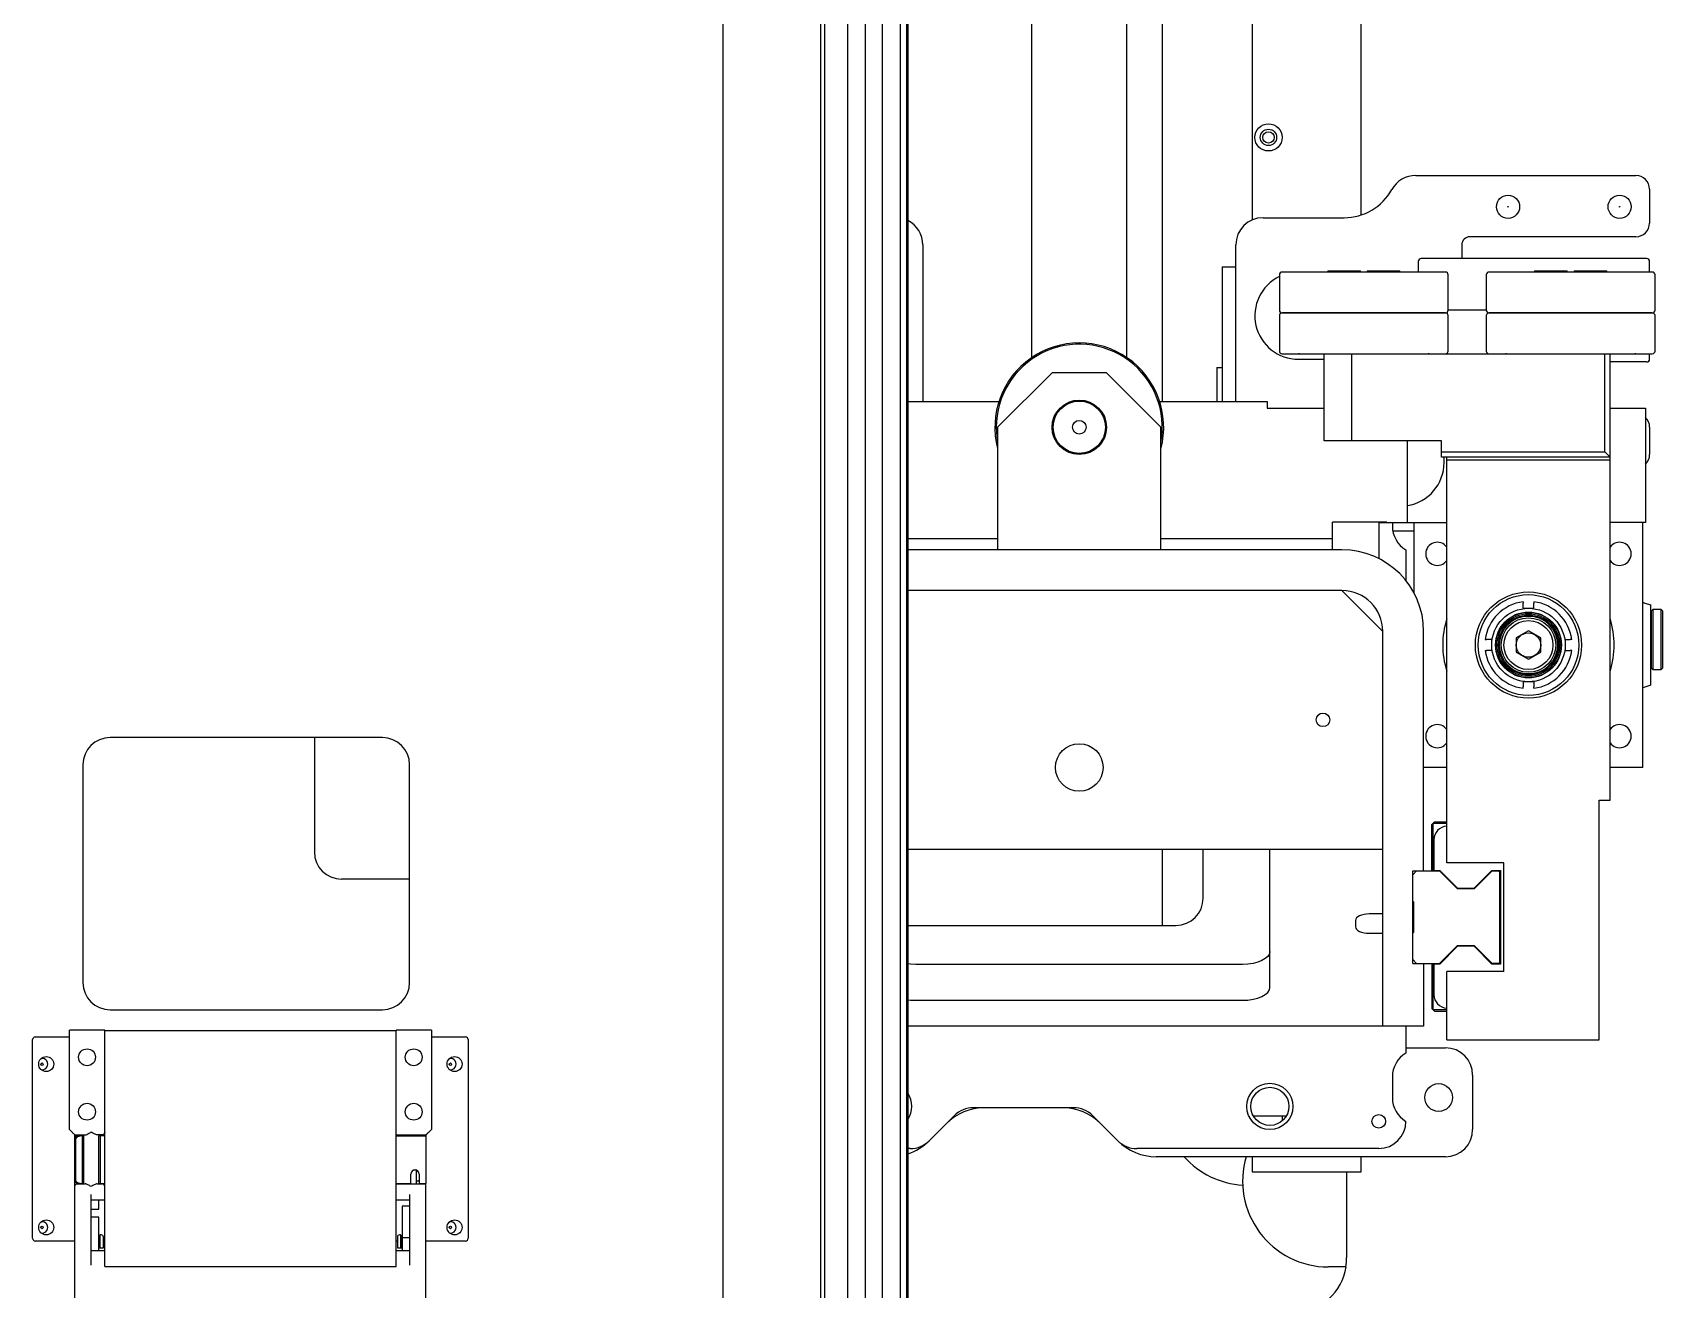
# Model space of a CAD drawing. Header units: inches. Extents: x -347369 to -260369, y 119522 to 149869.
# Drawn here: x -326193 to -325594, y 137604 to 138066 of the extents above; entities that cross this region are included whole.
import ezdxf

# ---------------------------------------------------------------- set-up
doc = ezdxf.new("R2010")
doc.units = ezdxf.units.IN
doc.header["$LTSCALE"] = 300
doc.layers.add('MACCHINA', color=40, linetype='Continuous')
doc.layers.add('QUOTE', color=7, linetype='Continuous')

# ---------------------------------------------------------------- blocks, each defined once
blk = doc.blocks.new('A$C27be3406')
at = {"layer": 'MACCHINA'}
for p, q in [((-556, 158), (-556, -1702)), ((-520, -1702), (-520, 158)), ((-518.6, 158), (-518.6, -1702)), ((-510.14, 131.85), (-510.14, -1699.85)), ((-503.64, 131.85), (-503.64, -1699.85)), ((-497.36, 131.85), (-497.36, -1699.85)), ((-490.86, 131.85), (-490.86, -1699.85)), ((-488.5, 129.11), (-488.5, -1697.11)), ((-488, 128.93), (-488, -1696.95)), ((-321.5, -1001.02), (-321.5, -52.5)), ((-361.5, -57.4), (-361.5, -1002.83)), ((-394.5, -110.79), (-394.5, -1069.5)), ((-407.5, -1053.41), (-407.5, -116.04)), ((-442.5, -129.32), (-442.5, -1053.41)), ((-301.43, -986.5), (-220.5, -986.5)), ((-215.5, -991.5), (-215.5, -1004)), ((-357.5, -1002), (-327.69, -1002)), ((-220.5, -1009), (-281.5, -1009)), ((-482.5, -1012), (-482.5, -1069.5)), ((-367.5, -1069.5), (-367.5, -1012)), ((-216.6, -1017), (-299.4, -1017)), ((-284.5, -1012), (-284.5, -1017)), ((-372.5, -1020), (-372.5, -1069.5)), ((-372.5, -1020), (-367.5, -1020)), ((-351.5, -1023), (-351.5, -1036)), ((-344.35, -1022.1), (-344.35, -1022.2)), ((-333.75, -1021.5), (-333.75, -1021.8)), ((-333.75, -1021.5), (-321.75, -1021.5)), ((-333.75, -1021.8), (-333.55, -1022)), ((-321.95, -1022), (-321.75, -1021.8)), ((-321.75, -1021.8), (-321.75, -1021.5)), ((-319.25, -1021.5), (-319.25, -1021.8)), ((-319.25, -1021.5), (-307.25, -1021.5)), ((-319.25, -1021.8), (-319.05, -1022)), ((-307.45, -1022), (-307.25, -1021.8)), ((-307.25, -1021.8), (-307.25, -1021.5)), ((-300.5, -1018.1), (-300.5, -1022)), ((-296.65, -1022.2), (-296.65, -1022.1)), ((-289.5, -1036), (-289.5, -1023)), ((-275.5, -1023), (-275.5, -1036)), ((-268.35, -1022.1), (-268.35, -1022.2)), ((-257.75, -1021.5), (-257.75, -1021.8)), ((-257.75, -1021.5), (-245.75, -1021.5)), ((-257.75, -1021.8), (-257.55, -1022)), ((-245.95, -1022), (-245.75, -1021.8)), ((-245.75, -1021.8), (-245.75, -1021.5)), ((-243.25, -1021.5), (-243.25, -1021.8)), ((-243.25, -1021.5), (-231.25, -1021.5)), ((-243.25, -1021.8), (-243.05, -1022)), ((-231.45, -1022), (-231.25, -1021.8)), ((-231.25, -1021.8), (-231.25, -1021.5)), ((-220.65, -1022.2), (-220.65, -1022.1)), ((-215.5, -1022), (-215.5, -1018.1)), ((-213.5, -1036), (-213.5, -1023)), ((-351.5, -1038), (-351.5, -1051)), ((-344.35, -1036.8), (-344.35, -1036.9)), ((-344.35, -1037.1), (-344.35, -1037.2)), ((-296.65, -1036.9), (-296.65, -1036.8)), ((-296.65, -1037.2), (-296.65, -1037.1)), ((-275.5, -1036), (-289.5, -1036)), ((-289.5, -1051), (-289.5, -1038)), ((-275.5, -1038), (-275.5, -1051)), ((-268.35, -1036.8), (-268.35, -1036.9)), ((-268.35, -1037.1), (-268.35, -1037.2)), ((-220.65, -1036.9), (-220.65, -1036.8)), ((-220.65, -1037.2), (-220.65, -1037.1)), ((-213.5, -1051), (-213.5, -1038)), ((-344.35, -1051.8), (-344.35, -1051.9)), ((-335, -1084), (-335, -1052)), ((-325, -1052), (-325, -1084)), ((-325, -1052), (-230, -1052)), ((-296.65, -1051.9), (-296.65, -1051.8)), ((-268.35, -1051.8), (-268.35, -1051.9)), ((-232, -1088), (-232, -1052)), ((-230, -1216), (-230, -1052)), ((-220.65, -1051.9), (-220.65, -1051.8)), ((-215.5, -1053.9), (-215.5, -1052)), ((-435, -1059), (-455, -1079)), ((-415, -1059), (-435, -1059)), ((-395, -1079), (-415, -1059)), ((-374.5, -1057), (-372.5, -1057)), ((-374.5, -1057), (-374.5, -1069.5)), ((-344.5, -1054), (-335, -1054)), ((-216.6, -1055), (-230, -1055)), ((-488, -1069.5), (-454.51, -1069.5)), ((-395.49, -1069.5), (-356, -1069.5)), ((-356, -1069.5), (-356, -1072)), ((-356, -1072), (-335, -1072)), ((-230, -1072), (-217, -1072)), ((-217, -1072), (-217, -1114)), ((-455, -1079), (-455, -1124)), ((-395, -1124), (-395, -1079)), ((-215.5, -1079), (-215.5, -1089)), ((-292, -1084), (-335, -1084)), ((-304.5, -1084), (-304.5, -1114)), ((-292, -1090), (-292, -1084)), ((-292, -1088), (-232, -1088)), ((-230, -1090), (-232, -1088)), ((-230, -1090), (-292, -1090)), ((-291, -1092), (-291, -1090)), ((-290, -1239), (-290, -1090)), ((-290, -1091), (-230, -1091)), ((-312, -1113.9), (-332, -1113.9)), ((-332, -1124), (-332, -1113.9)), ((-315, -1114), (-290, -1114)), ((-315, -1114), (-315, -1127.21)), ((-312, -1113.9), (-312, -1114)), ((-310, -1114), (-310, -1115.34)), ((-309.86, -1117), (-302, -1117)), ((-302, -1139.94), (-302, -1114)), ((-217, -1114), (-230, -1114)), ((-218, -1204), (-218, -1114)), ((-455, -1120), (-488, -1120)), ((-328.5, -1124), (-488, -1124)), ((-332, -1120), (-395, -1120)), ((-305, -1124), (-305, -1135.35)), ((-328.5, -1139), (-488, -1139)), ((-313.5, -1154), (-328.5, -1139)), ((-262, -1143.13), (-262, -1143.63)), ((-258, -1143.13), (-258, -1143.63)), ((-215, -1173.7), (-215, -1144.3)), ((-214.8, -1147), (-215, -1147)), ((-214.3, -1146), (-214.8, -1146.5)), ((-214.8, -1167.5), (-214.8, -1146.5)), ((-211.3, -1146), (-214.3, -1146)), ((-214.3, -1146), (-214.3, -1168)), ((-210.8, -1146.5), (-211.3, -1146)), ((-211.3, -1168), (-211.3, -1146)), ((-210.8, -1146.5), (-210.8, -1167.5)), ((-313.5, -1299), (-313.5, -1154)), ((-298.5, -1242), (-298.5, -1154)), ((-260, -1153.8), (-264.5, -1156.4)), ((-255.5, -1156.4), (-260, -1153.8)), ((-275.87, -1157), (-275.37, -1157)), ((-275.87, -1161), (-275.37, -1161)), ((-264.5, -1156.4), (-264.5, -1161.6)), ((-255.5, -1161.6), (-255.5, -1156.4)), ((-244.13, -1157), (-244.63, -1157)), ((-244.13, -1161), (-244.63, -1161)), ((-264.5, -1161.6), (-260, -1164.2)), ((-260, -1164.2), (-255.5, -1161.6)), ((-215, -1167), (-214.8, -1167)), ((-214.8, -1167.5), (-214.3, -1168)), ((-214.3, -1168), (-211.3, -1168)), ((-211.3, -1168), (-210.8, -1167.5)), ((-262, -1174.87), (-262, -1174.37)), ((-258, -1174.87), (-258, -1174.37)), ((-681, -1193), (-781, -1193)), ((-706, -1193), (-706, -1235)), ((-791, -1203), (-791, -1283)), ((-671, -1283), (-671, -1203)), ((-290, -1204), (-298.5, -1204)), ((-218, -1204), (-230, -1204)), ((-234, -1304), (-234, -1216)), ((-234, -1216), (-230, -1216)), ((-294.5, -1224), (-295.5, -1225)), ((-295.5, -1242), (-295.5, -1225)), ((-295, -1242), (-295, -1224.5)), ((-295, -1224.5), (-290, -1224.5)), ((-294.5, -1224), (-290, -1224)), ((-294.73, -1230.58), (-294.73, -1241.8)), ((-488, -1234), (-313.5, -1234)), ((-394.5, -1234), (-394.5, -1262)), ((-379.5, -1252), (-379.5, -1234)), ((-355, -1284.79), (-355, -1234)), ((-269, -1239), (-290, -1239)), ((-269, -1279), (-269, -1239)), ((-671, -1245), (-696, -1245)), ((-302.5, -1242), (-292.64, -1242)), ((-302.5, -1276), (-302.5, -1242)), ((-302.5, -1243.4), (-301.1, -1242)), ((-294.73, -1241.8), (-292.56, -1241.8)), ((-292.64, -1242), (-286.14, -1248.5)), ((-292.56, -1241.8), (-286.06, -1248.3)), ((-279.94, -1248.3), (-273.44, -1241.8)), ((-279.86, -1248.5), (-273.36, -1242)), ((-273.44, -1241.8), (-270.3, -1241.8)), ((-273.36, -1242), (-270.5, -1242)), ((-271, -1242), (-270.5, -1242.5)), ((-270.5, -1276), (-270.5, -1242)), ((-270.3, -1241.8), (-270.3, -1276.2)), ((-286.14, -1248.5), (-279.86, -1248.5)), ((-286.06, -1248.3), (-279.94, -1248.3)), ((-302.1, -1253.5), (-302.5, -1253.1)), ((-302.1, -1264.5), (-302.1, -1253.5)), ((-488, -1262), (-389.5, -1262)), ((-323.5, -1260.17), (-323.5, -1262.54)), ((-313.5, -1257.8), (-318.5, -1257.8)), ((-318.5, -1264.91), (-313.5, -1264.91)), ((-302.5, -1264.9), (-302.1, -1264.5)), ((-301.1, -1276), (-302.5, -1274.6)), ((-286.14, -1269.5), (-292.64, -1276)), ((-286.06, -1269.7), (-292.56, -1276.2)), ((-279.86, -1269.5), (-286.14, -1269.5)), ((-279.94, -1269.7), (-286.06, -1269.7)), ((-273.44, -1276.2), (-279.94, -1269.7)), ((-273.36, -1276), (-279.86, -1269.5)), ((-365, -1276.32), (-485, -1276.32)), ((-302.5, -1276), (-292.64, -1276)), ((-298.5, -1276), (-298.5, -1299)), ((-295.5, -1276), (-295.5, -1292.5)), ((-295, -1293), (-295, -1276)), ((-294.73, -1276.2), (-294.73, -1287.42)), ((-292.56, -1276.2), (-294.73, -1276.2)), ((-290, -1304), (-290, -1279)), ((-269, -1279), (-290, -1279)), ((-270.3, -1276.2), (-273.44, -1276.2)), ((-270.5, -1276), (-273.36, -1276)), ((-270.5, -1275.5), (-271, -1276)), ((-781, -1293), (-681, -1293)), ((-485, -1289.53), (-365, -1289.53)), ((-294.5, -1293.5), (-295.5, -1292.5)), ((-290, -1293), (-295, -1293)), ((-298.5, -1299), (-488, -1299)), ((-305, -1299), (-305, -1309)), ((-294.5, -1293.5), (-290, -1293.5)), ((-809.5, -1376.97), (-809.5, -1303.97)), ((-808.5, -1302.97), (-796, -1302.97)), ((-796, -1336.97), (-796, -1300.47)), ((-783, -1300.47), (-796, -1300.47)), ((-783, -1387.32), (-783, -1300.47)), ((-783, -1300.62), (-676, -1300.62)), ((-663, -1300.47), (-676, -1300.47)), ((-676, -1300.62), (-676, -1300.47)), ((-676, -1387.32), (-676, -1300.62)), ((-663, -1300.47), (-663, -1336.97)), ((-663, -1302.97), (-650.5, -1302.97)), ((-649.5, -1303.97), (-649.5, -1376.97)), ((-290, -1304), (-234, -1304)), ((-305, -1307), (-290.5, -1307)), ((-280.5, -1317), (-280.5, -1337)), ((-310, -1317.66), (-310, -1325.34)), ((-427.14, -1329), (-463.86, -1329)), ((-470.93, -1331.93), (-480.07, -1341.07)), ((-410.93, -1341.07), (-420.07, -1331.93)), ((-361.06, -1332), (-348.94, -1332)), ((-350.5, -1332), (-350.5, -1333.86)), ((-796, -1336.97), (-795, -1337.97)), ((-794, -1338.97), (-790.24, -1338.97)), ((-794, -1356.87), (-794, -1338.97)), ((-793.66, -1355.37), (-793.66, -1340.87)), ((-790.8, -1339.37), (-792.5, -1339.37)), ((-791.33, -1339.37), (-791.33, -1356.87)), ((-791, -1338.97), (-791, -1339.37)), ((-790.8, -1339.37), (-790.8, -1356.87)), ((-784, -1338.97), (-785.76, -1338.97)), ((-785.2, -1356.87), (-785.2, -1339.37)), ((-783, -1339.37), (-785.2, -1339.37)), ((-785, -1339.37), (-785, -1338.97)), ((-784.67, -1339.37), (-784.67, -1356.87)), ((-676, -1338.97), (-665, -1338.97)), ((-676, -1339.37), (-665, -1339.37)), ((-675, -1338.97), (-675, -1339.37)), ((-673.53, -1339.37), (-673.53, -1338.97)), ((-670.5, -1339.37), (-670.5, -1338.97)), ((-668.5, -1339.37), (-668.5, -1338.97)), ((-665, -1338.97), (-665, -1356.87)), ((-664, -1337.97), (-663, -1336.97)), ((-480.07, -1341.07), (-480.14, -1341.14)), ((-410.86, -1341.14), (-410.93, -1341.07)), ((-487.14, -1344), (-488, -1344)), ((-315, -1344), (-403.86, -1344)), ((-290.5, -1347), (-396.72, -1347)), ((-361.5, -1347), (-361.5, -1352.5)), ((-321.5, -1352.5), (-321.5, -1347)), ((-668.5, -1351.97), (-669.53, -1351.97)), ((-669.5, -1351.96), (-669.5, -1351.97)), ((-668.5, -1356.97), (-668.5, -1351.97)), ((-361.5, -1352.5), (-321.5, -1352.5)), ((-326.8, -1352.5), (-326.8, -1384)), ((-794, -1702), (-794, -1357.97)), ((-793, -1356.97), (-790.24, -1356.97)), ((-792.5, -1356.87), (-790.8, -1356.87)), ((-791, -1356.87), (-791, -1356.97)), ((-785.76, -1356.97), (-784, -1356.97)), ((-785.2, -1356.87), (-783, -1356.87)), ((-785, -1356.97), (-785, -1356.87)), ((-676, -1356.87), (-670.5, -1356.87)), ((-676, -1356.97), (-665, -1356.97)), ((-675, -1356.87), (-675, -1356.97)), ((-673.53, -1356.97), (-673.53, -1356.87)), ((-670.5, -1356.97), (-670.5, -1353.37)), ((-668.5, -1355.85), (-667.7, -1355.85)), ((-667.5, -1353.37), (-667.5, -1356.87)), ((-667.5, -1356.87), (-665, -1356.87)), ((-665, -1702), (-665, -1356.97)), ((-788, -1386.82), (-788, -1360.86)), ((-788, -1362.86), (-783, -1362.86)), ((-785.2, -1366.22), (-785.2, -1362.86)), ((-676, -1362.86), (-671, -1362.86)), ((-671, -1360.86), (-671, -1386.82)), ((-788, -1366.22), (-785.2, -1366.22)), ((-785.2, -1369.22), (-788, -1369.22)), ((-785.2, -1381.47), (-785.2, -1369.22)), ((-671, -1365.22), (-673.8, -1365.22)), ((-673.8, -1365.22), (-673.8, -1381.47)), ((-785.04, -1376.07), (-785.2, -1376.07)), ((-784.69, -1375.72), (-785.04, -1376.07)), ((-785.04, -1380.47), (-785.04, -1376.07)), ((-784.29, -1375.72), (-784.69, -1375.72)), ((-784.69, -1380.47), (-784.69, -1375.72)), ((-674.31, -1375.72), (-674.71, -1375.72)), ((-673.96, -1376.07), (-674.31, -1375.72)), ((-674.31, -1375.72), (-674.31, -1380.47)), ((-673.8, -1376.07), (-673.96, -1376.07)), ((-673.96, -1376.07), (-673.96, -1380.47)), ((-673.8, -1376.72), (-671, -1376.72)), ((-794, -1377.97), (-808.5, -1377.97)), ((-788, -1381.47), (-783, -1381.47)), ((-785.2, -1380.47), (-785.04, -1380.47)), ((-784.69, -1380.47), (-784.29, -1380.47)), ((-783, -1377.97), (-783.49, -1377.97)), ((-675.51, -1377.97), (-676, -1377.97)), ((-676, -1381.47), (-671, -1381.47)), ((-674.71, -1380.47), (-674.31, -1380.47)), ((-673.96, -1380.47), (-673.8, -1380.47)), ((-650.5, -1377.97), (-665, -1377.97)), ((-783, -1387.32), (-676, -1387.32)), ((-327.03, -1387.5), (-333.5, -1387.5))]:
    blk.add_line(p, q, dxfattribs=at)
at = {"layer": 'MACCHINA', "flags": 128}
for points in [[(-455.5, -1079), (-455.32, -1082.3), (-455, -1084.5)], [(-218, -1143.28), (-217.23, -1143.57), (-215, -1144.3)], [(-215, -1173.7), (-217.23, -1174.43), (-218, -1174.72)], [(-318.5, -1257.8), (-319.48, -1257.85), (-320.41, -1257.98), (-321.28, -1258.2), (-322.04, -1258.5), (-322.66, -1258.86), (-323.12, -1259.27), (-323.4, -1259.71), (-323.5, -1260.17)], [(-323.5, -1262.54), (-323.4, -1263), (-323.12, -1263.45), (-322.66, -1263.86), (-322.04, -1264.21), (-321.28, -1264.51), (-320.41, -1264.73), (-319.48, -1264.86), (-318.5, -1264.91)], [(-355, -1271.58), (-355.19, -1272.51), (-355.76, -1273.39), (-356.69, -1274.21), (-357.93, -1274.93), (-359.44, -1275.52), (-361.17, -1275.96), (-363.05, -1276.23), (-365, -1276.32)], [(-485, -1276.32), (-486.95, -1276.23), (-488, -1276.1)], [(-365, -1289.53), (-363.05, -1289.44), (-361.17, -1289.17), (-359.44, -1288.73), (-357.93, -1288.14), (-356.69, -1287.43), (-355.76, -1286.61), (-355.19, -1285.72), (-355, -1284.79)], [(-488, -1289.31), (-486.95, -1289.44), (-485, -1289.53)]]:
    blk.add_lwpolyline(points, dxfattribs=at)
at = {"layer": 'MACCHINA'}
for centre, radius in [((-355.5, -972.5), 5), ((-355.5, -972.5), 3), ((-355.5, -972.5), 2.1), ((-267.5, -998), 4.25), ((-226.5, -998), 4.25), ((-267.5, -998), 0.0893), ((-226.5, -998), 0.0893), ((-425, -1079), 10), ((-425, -1079), 9.6), ((-425, -1079), 2.5), ((-260, -1159), 19.5), ((-260, -1159), 18.5), ((-260, -1159), 13.5), ((-260, -1159), 12.1), ((-260, -1159), 12), ((-260, -1159), 11.5), ((-260, -1159), 11), ((-260, -1159), 10.65), ((-260, -1159), 10), ((-260, -1159), 9), ((-260, -1159), 4.5), ((-335.5, -1186.5), 2.5), ((-425, -1204), 8.75), ((-804.5, -1312.97), 2.75), ((-789.5, -1310.47), 3.1), ((-669.5, -1310.47), 3.1), ((-654.5, -1312.97), 2.75), ((-806, -1313), 0.436), ((-656, -1313), 0.436), ((-355, -1328.5), 8.5), ((-355, -1328.5), 7), ((-293, -1325.25), 5.1), ((-789.5, -1330.47), 3.1), ((-669.5, -1330.47), 3.1), ((-315, -1334), 2.5), ((-804.5, -1372.97), 2.75), ((-654.5, -1372.97), 2.75), ((-806, -1373), 0.436), ((-656, -1373), 0.436)]:
    blk.add_circle(centre, radius, dxfattribs=at)
for centre, radius, start, end in [((-301.43, -996.5), 10, 90, 151.09667), ((-220.5, -991.5), 5, 0, 90), ((-327.69, -982), 20, 270, 331.09667), ((-492.5, -1012), 10, 0, 63.25632), ((-357.5, -1012), 10, 90, 180), ((-220.5, -1004), 5, 270, 0), ((-281.5, -1012), 3, 90, 180), ((-299.4, -1018.1), 1.1, 90, 180), ((-216.6, -1018.1), 1.1, 0, 90), ((-344.5, -1038), 16, 115.94448, 270), ((-350.5, -1023), 1, 90, 180), ((-290.5, -1023), 1, 0, 90), ((-274.5, -1023), 1, 90, 180), ((-214.5, -1023), 1, 0, 90), ((-350.5, -1036), 1, 180, 270), ((-350.5, -1038), 1, 90, 180), ((-290.5, -1036), 1, 270, 0), ((-290.5, -1038), 1, 0, 90), ((-274.5, -1036), 1, 180, 270), ((-274.5, -1038), 1, 90, 180), ((-214.5, -1036), 1, 270, 0), ((-214.5, -1038), 1, 0, 90), ((-425, -1079), 31, 345.40745, 194.62315), ((-425, -1079), 30.5, 349.61114, 180), ((-350.5, -1051), 1, 180, 270), ((-290.5, -1051), 1, 270, 0), ((-274.5, -1051), 1, 180, 270), ((-214.5, -1051), 1, 270, 0), ((-216.6, -1053.9), 1.1, 270, 0), ((-220.5, -1079), 5, 0, 45.573), ((-220.5, -1089), 5, 314.427, 0), ((-307, -1092), 16, 278.9893, 0), ((-300, -1115.34), 10, 180, 240), ((-328.5, -1154), 30, 0, 90), ((-293.5, -1125.5), 4.25, 34.56032, 325.43968), ((-226.5, -1125.5), 4.25, 214.56032, 145.34878), ((-328.5, -1154), 15, 0, 90), ((-260, -1159), 16, 97.18076, 172.81924), ((-260, -1159), 16, 7.18076, 82.81924), ((-260, -1159), 31.5, 162.24721, 197.75279), ((-260, -1159), 31.5, 342.24721, 17.75279), ((-260, -1159), 16, 187.18076, 262.81924), ((-260, -1159), 16, 277.18076, 352.81924), ((-293.5, -1192.5), 4.25, 34.56032, 325.44003), ((-226.5, -1192.5), 4.25, 214.56032, 145.43968), ((-781, -1203), 10, 90, 180), ((-681, -1203), 10, 0, 90), ((-289.73, -1230.58), 5, 93.1105, 180), ((-696, -1235), 10, 180, 270), ((-389.5, -1252), 10, 270, 0), ((-781, -1283), 10, 180, 270), ((-681, -1283), 10, 270, 0), ((-289.73, -1287.42), 5, 180, 266.8895), ((-808.5, -1303.97), 1, 90, 180), ((-650.5, -1303.97), 1, 0, 90), ((-806, -1313), 2.1, 262.90008, 99.35273), ((-656, -1313), 2.1, 262.89988, 99.35292), ((-300, -1317.66), 10, 120, 180), ((-290.5, -1317), 10, 0, 90), ((-495, -1328.5), 8.5, 325.43968, 34.56032), ((-459.72, -1349), 20, 90, 135), ((-463.86, -1339), 10, 90, 135), ((-431.28, -1349), 20, 45, 90), ((-427.14, -1339), 10, 45, 90), ((-300, -1325.34), 10, 180, 240), ((-315, -1334), 10, 270, 0), ((-792.5, -1340.87), 1.5, 90, 180), ((-487.14, -1334), 10, 270, 315), ((-403.86, -1334), 10, 225, 270), ((-290.5, -1337), 10, 270, 0), ((-494.28, -1327), 20, 288.31334, 315), ((-396.72, -1327), 20, 225, 270), ((-363, -1326), 31.5, 221.81031, 266.41962), ((-333.5, -1356), 31.5, 163.39845, 269.86312), ((-669, -1353.37), 1.5, 0, 180), ((-792.5, -1355.37), 1.5, 180, 270), ((-806, -1373), 2.1, 262.89833, 99.35447), ((-656, -1373), 2.1, 262.90012, 99.35269), ((-808.5, -1376.97), 1, 180, 270), ((-784.29, -1376.52), 0.8, 0, 90), ((-674.71, -1376.52), 0.8, 90, 180), ((-650.5, -1376.97), 1, 270, 0), ((-346.01, -1384.84), 19.17, 271.43757, 352.00966)]:
    blk.add_arc(centre, radius, start, end, dxfattribs=at)
blk.add_ellipse((-348.09, -1384), major_axis=(21.28, 0), ratio=0.939693, start_param=6.10728, end_param=6.283185, dxfattribs=at)
for points, knots in [([(-290.53, -1022), (-290.54, -1022), (-290.56, -1022), (-291.39, -1022), (-293.13, -1022), (-295.25, -1022), (-297.49, -1022), (-299.96, -1022), (-302.52, -1022), (-305.05, -1022), (-307.77, -1022), (-311.6, -1022), (-315.62, -1022), (-319.7, -1022), (-323.66, -1022), (-328.39, -1022), (-333.08, -1022), (-336.84, -1022), (-339.88, -1022), (-342.46, -1022), (-344.58, -1022), (-346.28, -1022), (-347.72, -1022), (-349.28, -1022), (-350.19, -1022), (-350.52, -1022), (-350.48, -1022), (-350.47, -1022)], [0, 0, 0, 0, 0.023656, 0.08536, 0.143577, 0.182409, 0.222442, 0.263597, 0.295776, 0.327949, 0.360813, 0.393671, 0.459304, 0.491483, 0.523656, 0.58536, 0.643577, 0.682409, 0.722442, 0.763597, 0.795776, 0.827949, 0.860813, 0.893671, 0.959304, 0.991483, 1, 1, 1, 1]), ([(-214.53, -1022), (-214.54, -1022), (-214.56, -1022), (-215.39, -1022), (-217.13, -1022), (-219.25, -1022), (-221.49, -1022), (-223.96, -1022), (-226.52, -1022), (-229.05, -1022), (-231.77, -1022), (-235.6, -1022), (-239.62, -1022), (-243.7, -1022), (-247.66, -1022), (-252.39, -1022), (-257.08, -1022), (-260.84, -1022), (-263.88, -1022), (-266.46, -1022), (-268.58, -1022), (-270.28, -1022), (-271.72, -1022), (-273.28, -1022), (-274.19, -1022), (-274.52, -1022), (-274.48, -1022), (-274.47, -1022)], [0, 0, 0, 0, 0.023656, 0.08536, 0.143577, 0.182409, 0.222442, 0.263597, 0.295776, 0.327949, 0.360813, 0.393671, 0.459304, 0.491483, 0.523656, 0.58536, 0.643577, 0.682409, 0.722442, 0.763597, 0.795776, 0.827949, 0.860813, 0.893671, 0.959304, 0.991483, 1, 1, 1, 1]), ([(-290.53, -1037), (-290.54, -1037), (-290.56, -1037), (-291.39, -1037), (-293.13, -1037), (-295.25, -1037), (-297.49, -1037), (-299.96, -1037), (-302.52, -1037), (-305.05, -1037), (-307.77, -1037), (-311.6, -1037), (-315.62, -1037), (-319.7, -1037), (-323.66, -1037), (-328.39, -1037), (-333.08, -1037), (-336.84, -1037), (-339.88, -1037), (-342.46, -1037), (-344.58, -1037), (-346.28, -1037), (-347.72, -1037), (-349.28, -1037), (-350.19, -1037), (-350.52, -1037), (-350.48, -1037), (-350.47, -1037)], [0, 0, 0, 0, 0.023656, 0.08536, 0.143577, 0.182409, 0.222442, 0.263597, 0.295776, 0.327949, 0.360813, 0.393671, 0.459304, 0.491483, 0.523656, 0.58536, 0.643577, 0.682409, 0.722442, 0.763597, 0.795776, 0.827949, 0.860813, 0.893671, 0.959304, 0.991483, 1, 1, 1, 1]), ([(-350.47, -1037), (-350.48, -1037), (-350.52, -1037), (-350.29, -1037), (-349.76, -1037), (-348.6, -1037), (-346.85, -1037), (-344.58, -1037), (-342.05, -1037), (-338.47, -1037), (-334.18, -1037), (-330.19, -1037), (-326.55, -1037), (-323.01, -1037), (-319.7, -1037), (-316.65, -1037), (-313.62, -1037), (-309.65, -1037), (-305.91, -1037), (-302.52, -1037), (-299.46, -1037), (-296.25, -1037), (-293.67, -1037), (-292.02, -1037), (-291.04, -1037), (-290.55, -1037), (-290.53, -1037), (-290.53, -1037)], [0, 0, 0, 0, 0.008523, 0.040696, 0.07356, 0.106417, 0.172051, 0.204229, 0.236403, 0.298107, 0.356324, 0.395156, 0.435189, 0.476344, 0.508523, 0.540696, 0.57356, 0.606417, 0.672051, 0.704229, 0.736403, 0.798107, 0.856324, 0.895156, 0.935189, 0.976344, 1, 1, 1, 1]), ([(-214.53, -1037), (-214.54, -1037), (-214.56, -1037), (-215.39, -1037), (-217.13, -1037), (-219.25, -1037), (-221.49, -1037), (-223.96, -1037), (-226.52, -1037), (-229.05, -1037), (-231.77, -1037), (-235.6, -1037), (-239.62, -1037), (-243.7, -1037), (-247.66, -1037), (-252.39, -1037), (-257.08, -1037), (-260.84, -1037), (-263.88, -1037), (-266.46, -1037), (-268.58, -1037), (-270.28, -1037), (-271.72, -1037), (-273.28, -1037), (-274.19, -1037), (-274.52, -1037), (-274.48, -1037), (-274.47, -1037)], [0, 0, 0, 0, 0.023656, 0.08536, 0.143577, 0.182409, 0.222442, 0.263597, 0.295776, 0.327949, 0.360813, 0.393671, 0.459304, 0.491483, 0.523656, 0.58536, 0.643577, 0.682409, 0.722442, 0.763597, 0.795776, 0.827949, 0.860813, 0.893671, 0.959304, 0.991483, 1, 1, 1, 1]), ([(-274.47, -1037), (-274.48, -1037), (-274.52, -1037), (-274.29, -1037), (-273.76, -1037), (-272.6, -1037), (-270.85, -1037), (-268.58, -1037), (-266.05, -1037), (-262.47, -1037), (-258.18, -1037), (-254.19, -1037), (-250.55, -1037), (-247.01, -1037), (-243.7, -1037), (-240.65, -1037), (-237.62, -1037), (-233.65, -1037), (-229.91, -1037), (-226.52, -1037), (-223.46, -1037), (-220.25, -1037), (-217.67, -1037), (-216.02, -1037), (-215.04, -1037), (-214.55, -1037), (-214.53, -1037), (-214.53, -1037)], [0, 0, 0, 0, 0.008523, 0.0406962, 0.0735596, 0.1064173, 0.1720506, 0.2042294, 0.2364025, 0.2981066, 0.3563236, 0.3951555, 0.435189, 0.4763442, 0.508523, 0.5406962, 0.5735596, 0.6064173, 0.6720506, 0.7042294, 0.7364025, 0.7981066, 0.8563236, 0.8951555, 0.935189, 0.9763442, 1, 1, 1, 1]), ([(-350.47, -1052), (-350.48, -1052), (-350.52, -1052), (-350.29, -1052), (-349.76, -1052), (-348.6, -1052), (-346.85, -1052), (-344.58, -1052), (-342.05, -1052), (-338.47, -1052), (-334.18, -1052), (-330.19, -1052), (-326.55, -1052), (-323.01, -1052), (-319.7, -1052), (-316.65, -1052), (-313.62, -1052), (-309.65, -1052), (-305.91, -1052), (-302.52, -1052), (-299.46, -1052), (-296.25, -1052), (-293.67, -1052), (-292.02, -1052), (-291.04, -1052), (-290.55, -1052), (-290.53, -1052), (-290.53, -1052)], [0, 0, 0, 0, 0.008523, 0.040696, 0.07356, 0.106417, 0.172051, 0.204229, 0.236403, 0.298107, 0.356324, 0.395156, 0.435189, 0.476344, 0.508523, 0.540696, 0.57356, 0.606417, 0.672051, 0.704229, 0.736403, 0.798107, 0.856324, 0.895156, 0.935189, 0.976344, 1, 1, 1, 1]), ([(-274.47, -1052), (-274.48, -1052), (-274.52, -1052), (-274.29, -1052), (-273.76, -1052), (-272.6, -1052), (-270.85, -1052), (-268.58, -1052), (-266.05, -1052), (-262.47, -1052), (-258.18, -1052), (-254.19, -1052), (-250.55, -1052), (-247.01, -1052), (-243.7, -1052), (-240.65, -1052), (-237.62, -1052), (-233.65, -1052), (-229.91, -1052), (-226.52, -1052), (-223.46, -1052), (-220.25, -1052), (-217.67, -1052), (-216.02, -1052), (-215.04, -1052), (-214.55, -1052), (-214.53, -1052), (-214.53, -1052)], [0, 0, 0, 0, 0.008523, 0.040696, 0.07356, 0.106417, 0.172051, 0.204229, 0.236403, 0.298107, 0.356324, 0.395156, 0.435189, 0.476344, 0.508523, 0.540696, 0.57356, 0.606417, 0.672051, 0.704229, 0.736403, 0.798107, 0.856324, 0.895156, 0.935189, 0.976344, 1, 1, 1, 1]), ([(-262, -1145.5), (-262, -1145.48), (-262, -1145.41), (-262, -1145.18), (-262, -1144.74), (-262, -1144.17), (-262, -1143.79), (-262, -1143.63)], [0, 0, 0, 0, 0.060974, 0.232004, 0.517446, 0.802818, 1, 1, 1, 1]), ([(-262, -1145.5), (-261.34, -1145.5), (-260.67, -1145.5), (-260.01, -1145.5), (-260, -1145.5)], [0, 0, 0, 0, 0.989127, 1, 1, 1, 1]), ([(-260, -1145.5), (-259.99, -1145.5), (-259.33, -1145.5), (-258.66, -1145.5), (-258, -1145.5)], [0, 0, 0, 0, 0.010873, 1, 1, 1, 1]), ([(-258, -1145.5), (-258, -1145.48), (-258, -1145.41), (-258, -1145.18), (-258, -1144.74), (-258, -1144.17), (-258, -1143.79), (-258, -1143.63)], [0, 0, 0, 0, 0.060974, 0.232004, 0.517446, 0.802818, 1, 1, 1, 1]), ([(-273.5, -1157), (-273.57, -1157), (-273.74, -1157), (-274.18, -1157), (-274.73, -1157), (-275.14, -1157), (-275.32, -1157), (-275.37, -1157)], [0, 0, 0, 0, 0.1961956, 0.4777339, 0.762103, 0.9422814, 1, 1, 1, 1]), ([(-273.5, -1161), (-273.57, -1161), (-273.74, -1161), (-274.18, -1161), (-274.73, -1161), (-275.14, -1161), (-275.32, -1161), (-275.37, -1161)], [0, 0, 0, 0, 0.196196, 0.477734, 0.762103, 0.942281, 1, 1, 1, 1]), ([(-273.5, -1159), (-273.5, -1158.99), (-273.5, -1158.33), (-273.5, -1157.66), (-273.5, -1157)], [0, 0, 0, 0, 0.010873, 1, 1, 1, 1]), ([(-273.5, -1161), (-273.5, -1160.34), (-273.5, -1159.67), (-273.5, -1159.01), (-273.5, -1159)], [0, 0, 0, 0, 0.989127, 1, 1, 1, 1]), ([(-246.5, -1157), (-246.48, -1157), (-246.37, -1157), (-246.11, -1157), (-245.65, -1157), (-245.16, -1157), (-244.78, -1157), (-244.63, -1157)], [0, 0, 0, 0, 0.06704, 0.347539, 0.521612, 0.808802, 1, 1, 1, 1]), ([(-246.5, -1157), (-246.5, -1157.66), (-246.5, -1158.33), (-246.5, -1158.99), (-246.5, -1159)], [0, 0, 0, 0, 0.989127, 1, 1, 1, 1]), ([(-246.5, -1159), (-246.5, -1159.01), (-246.5, -1159.67), (-246.5, -1160.34), (-246.5, -1161)], [0, 0, 0, 0, 0.010873, 1, 1, 1, 1]), ([(-246.5, -1161), (-246.48, -1161), (-246.41, -1161), (-246.18, -1161), (-245.74, -1161), (-245.17, -1161), (-244.79, -1161), (-244.63, -1161)], [0, 0, 0, 0, 0.060974, 0.232004, 0.517446, 0.802818, 1, 1, 1, 1]), ([(-262, -1172.5), (-262, -1172.57), (-262, -1172.74), (-262, -1173.18), (-262, -1173.73), (-262, -1174.14), (-262, -1174.32), (-262, -1174.37)], [0, 0, 0, 0, 0.196196, 0.477734, 0.762103, 0.942281, 1, 1, 1, 1]), ([(-260, -1172.5), (-260.01, -1172.5), (-260.67, -1172.5), (-261.34, -1172.5), (-262, -1172.5)], [0, 0, 0, 0, 0.010873, 1, 1, 1, 1]), ([(-258, -1172.5), (-258.66, -1172.5), (-259.33, -1172.5), (-259.99, -1172.5), (-260, -1172.5)], [0, 0, 0, 0, 0.989127, 1, 1, 1, 1]), ([(-258, -1172.5), (-258, -1172.57), (-258, -1172.74), (-258, -1173.18), (-258, -1173.73), (-258, -1174.14), (-258, -1174.32), (-258, -1174.37)], [0, 0, 0, 0, 0.196196, 0.477734, 0.762103, 0.942281, 1, 1, 1, 1]), ([(-794, -1338.97), (-794.01, -1338.96), (-794.03, -1338.95), (-794.16, -1338.81), (-794.38, -1338.59), (-794.67, -1338.3), (-794.89, -1338.08), (-795, -1337.97)], [0, 0, 0, 0, 0.1467542, 0.3161257, 0.5102478, 0.7577933, 1, 1, 1, 1]), ([(-793.32, -1339.65), (-793.35, -1339.62), (-793.52, -1339.45), (-793.73, -1339.24), (-793.9, -1339.07), (-793.99, -1338.99), (-794, -1338.98), (-794, -1338.97)], [0, 0, 0, 0, 0.093491, 0.495579, 0.683187, 0.850232, 1, 1, 1, 1]), ([(-793.66, -1340.87), (-793.65, -1340.77), (-793.64, -1340.57), (-793.53, -1340.27), (-793.38, -1340.01), (-793.1, -1339.71), (-792.65, -1339.43), (-792.24, -1339.39), (-792.03, -1339.37)], [0, 0, 0, 0, 0.125035, 0.250492, 0.375649, 0.500724, 0.749948, 1, 1, 1, 1]), ([(-790.24, -1338.97), (-790.12, -1338.96), (-789.8, -1338.92), (-789.1, -1338.6), (-788.46, -1338.24), (-788.06, -1338.01), (-788, -1337.97), (-788, -1337.97)], [0, 0, 0, 0, 0.184958, 0.491023, 0.927505, 0.995992, 1, 1, 1, 1]), ([(-785.76, -1338.97), (-785.93, -1338.95), (-786.26, -1338.9), (-787.01, -1338.54), (-787.6, -1338.2), (-788, -1337.97)], [0, 0, 0, 0, 0.251076, 0.501444, 1, 1, 1, 1]), ([(-783, -1337.97), (-783.01, -1338.06), (-783.03, -1338.27), (-783.16, -1338.54), (-783.38, -1338.78), (-783.67, -1338.94), (-783.89, -1338.96), (-784, -1338.97)], [0, 0, 0, 0, 0.146754, 0.316126, 0.510248, 0.757793, 1, 1, 1, 1]), ([(-664, -1337.97), (-664.14, -1338.11), (-664.42, -1338.39), (-664.73, -1338.7), (-664.9, -1338.87), (-664.99, -1338.96), (-665, -1338.97), (-665, -1338.97)], [0, 0, 0, 0, 0.31012, 0.616121, 0.758896, 0.886022, 1, 1, 1, 1]), ([(-794, -1357.97), (-794, -1357.94), (-794, -1357.86), (-794, -1357.32), (-794, -1356.65), (-794, -1356.19), (-794, -1355.97)], [0, 0, 0, 0, 0.271194, 0.561835, 0.788491, 1, 1, 1, 1]), ([(-794, -1357.97), (-793.99, -1357.88), (-793.97, -1357.68), (-793.84, -1357.4), (-793.62, -1357.16), (-793.33, -1357), (-793.11, -1356.98), (-793, -1356.97)], [0, 0, 0, 0, 0.146754, 0.316126, 0.510248, 0.757793, 1, 1, 1, 1]), ([(-792.03, -1356.87), (-792.24, -1356.86), (-792.65, -1356.82), (-793.1, -1356.54), (-793.38, -1356.24), (-793.53, -1355.98), (-793.64, -1355.68), (-793.65, -1355.48), (-793.66, -1355.37)], [0, 0, 0, 0, 0.249557, 0.498576, 0.623405, 0.748939, 0.874156, 1, 1, 1, 1]), ([(-788, -1357.97), (-788.4, -1357.74), (-788.99, -1357.4), (-789.74, -1357.05), (-790.07, -1357), (-790.24, -1356.97)], [0, 0, 0, 0, 0.498562, 0.748927, 1, 1, 1, 1]), ([(-785.76, -1356.97), (-785.93, -1357), (-786.26, -1357.05), (-787.01, -1357.4), (-787.6, -1357.74), (-788, -1357.97)], [0, 0, 0, 0, 0.251076, 0.501444, 1, 1, 1, 1]), ([(-783, -1357.97), (-783.01, -1357.88), (-783.03, -1357.68), (-783.16, -1357.4), (-783.38, -1357.16), (-783.67, -1357), (-783.89, -1356.98), (-784, -1356.97)], [0, 0, 0, 0, 0.146754, 0.316126, 0.510248, 0.757793, 1, 1, 1, 1]), ([(-667.5, -1356.04), (-667.5, -1356.02), (-667.51, -1355.98), (-667.54, -1355.92), (-667.57, -1355.89), (-667.61, -1355.87), (-667.65, -1355.85), (-667.68, -1355.85), (-667.7, -1355.85)], [0, 0, 0, 0, 0.250175, 0.498272, 0.627856, 0.748923, 0.876455, 1, 1, 1, 1]), ([(-783.49, -1380.47), (-783.49, -1379.88), (-783.49, -1378.66), (-783.49, -1377.39), (-783.49, -1376.65), (-783.49, -1376.56), (-783.49, -1376.52)], [0, 0, 0, 0, 0.274169, 0.561437, 0.780909, 1, 1, 1, 1]), ([(-675.51, -1376.52), (-675.51, -1376.59), (-675.51, -1376.73), (-675.51, -1377.74), (-675.51, -1379.04), (-675.51, -1380), (-675.51, -1380.47)], [0, 0, 0, 0, 0.274169, 0.561437, 0.780909, 1, 1, 1, 1]), ([(-785.04, -1380.47), (-784.98, -1380.47), (-784.86, -1380.47), (-784.75, -1380.47), (-784.69, -1380.47)], [0, 0, 0, 0, 0.56, 1, 1, 1, 1]), ([(-784.29, -1380.47), (-784.24, -1380.47), (-784.14, -1380.47), (-783.93, -1380.47), (-783.71, -1380.47), (-783.53, -1380.47), (-783.51, -1380.47), (-783.49, -1380.47)], [0, 0, 0, 0, 0.125617, 0.250949, 0.500408, 0.749365, 1, 1, 1, 1]), ([(-675.51, -1380.47), (-675.49, -1380.47), (-675.47, -1380.47), (-675.29, -1380.47), (-675.07, -1380.47), (-674.86, -1380.47), (-674.76, -1380.47), (-674.71, -1380.47)], [0, 0, 0, 0, 0.249798, 0.499336, 0.748412, 0.874955, 1, 1, 1, 1]), ([(-674.31, -1380.47), (-674.24, -1380.47), (-674.12, -1380.47), (-674.01, -1380.47), (-673.96, -1380.47)], [0, 0, 0, 0, 0.56, 1, 1, 1, 1])]:
    blk.add_open_spline(points, degree=3, knots=knots, dxfattribs=at)

msp = doc.modelspace()

# ---------------------------------------------------------------- block references
at = {"layer": 'QUOTE'}
msp.add_blockref('A$C27be3406', (-325383.625, 138999.656), dxfattribs=at)

doc.saveas('drawing.dxf')
